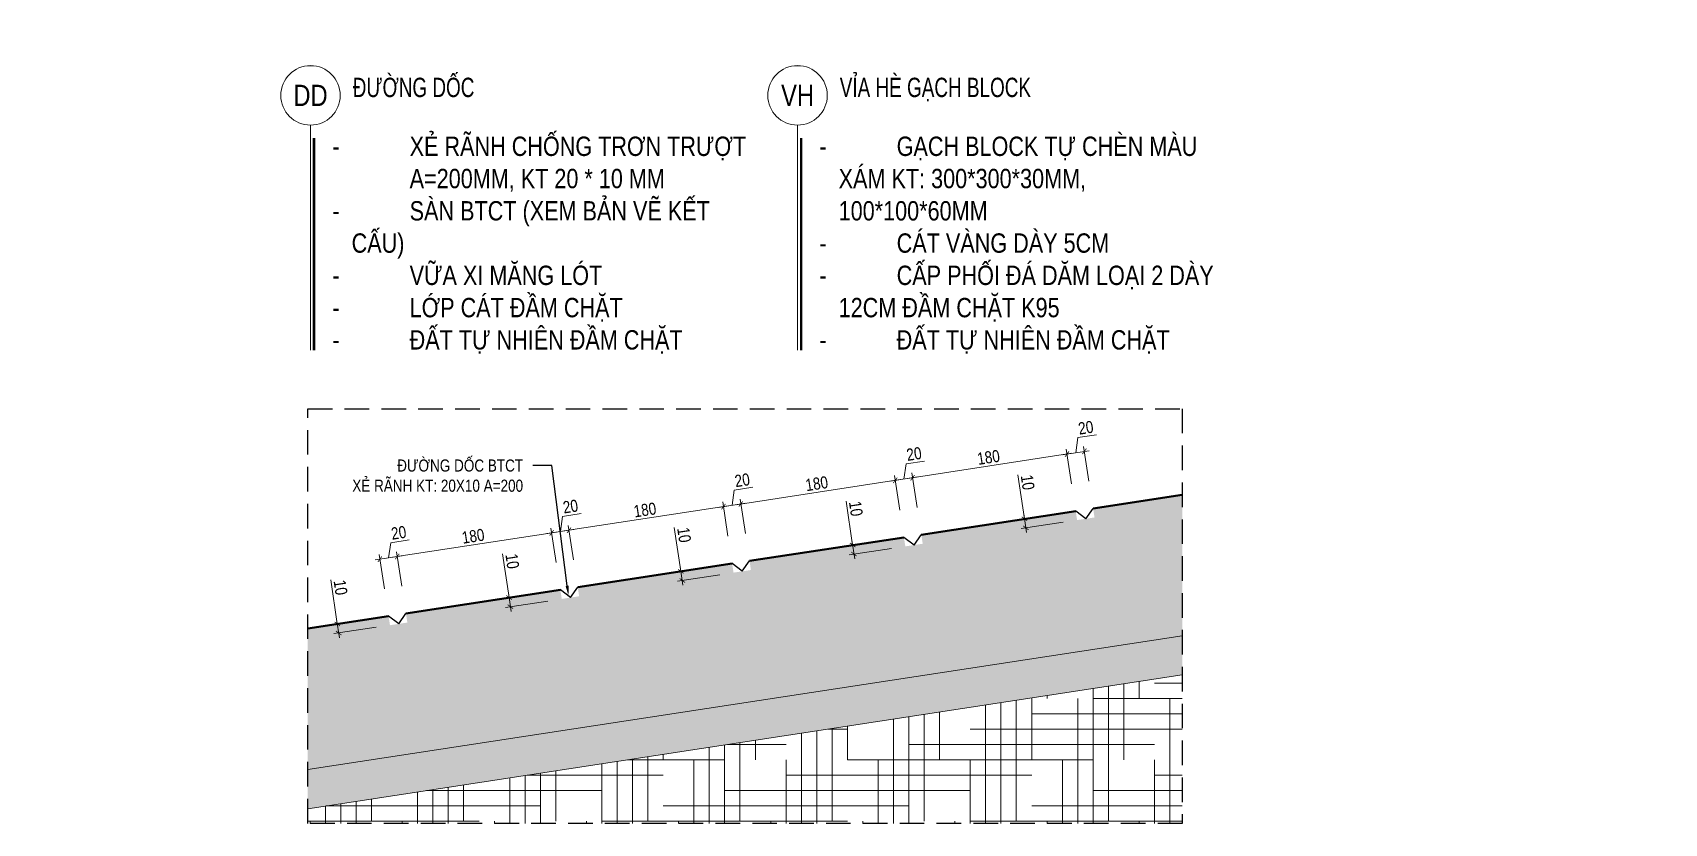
# Model space of a CAD drawing. Header units: millimetres. Extents: x -547695 to 905972, y -1055718 to 167349.
# Drawn here: x -537955 to -529518, y -1009977 to -1005892 of the extents above; entities that cross this region are included whole.
import ezdxf
from ezdxf import colors
from ezdxf.entities.mleader import LeaderData, LeaderLine
from ezdxf.enums import TextEntityAlignment as Align
from ezdxf.math import Vec2, Vec3

# ---------------------------------------------------------------- set-up
doc = ezdxf.new("R2010")
doc.units = ezdxf.units.MM
doc.linetypes.add('HIDDEN', pattern=[9.525, 6.35, -3.175])
doc.layers.get('DEFPOINTS').update_dxf_attribs({"color": 1, "lineweight": 25})
for name, color, linetype, lineweight in [('A-DIMS', 8, 'Continuous', 9), ('A-HIDD', 45, 'HIDDEN', 9), ('A-LITE', 9, 'Continuous', 9), ('A-PATT', 252, 'Continuous', 9), ('A-SYMBOLS', 10, 'Continuous', 13), ('A-TEXT', 255, 'Continuous', 25), ('CDC-KT-cot vach', 7, 'Continuous', 50), ('CDC-KT-vat lieu', 8, 'Continuous', 5), ('HATCH', 159, 'Continuous', 0)]:
    doc.layers.add(name, color=color, linetype=linetype, lineweight=lineweight)
doc.styles.add('VTK _ Arial_2.5 mm', font='arial.ttf', dxfattribs={"width": 0.8})
doc.styles.add('VTK_Arial', font='arial.ttf', dxfattribs={"width": 0.8})
doc.dimstyles.new('$ZCDB_AUDIT_GENERATED_BDC7FD', dxfattribs={"dimscale": 25, "dimtxt": 2.5, "dimasz": 1, "dimexe": 1, "dimexo": 0, "dimgap": 0.5, "dimtad": 1, "dimdec": 0, "dimzin": 12, "dimdsep": 46, "dimtxsty": 'VTK_Arial', "dimblk": 'ARCHTICK', "dimcen": 0, "dimdle": 1, "dimclrd": 256, "dimclre": 256, "dimclrt": 7, "dimadec": 1, "dimazin": 3, "dimtfac": 1, "dimtdec": 0, "dimtmove": 0, "dimatfit": 2, "dimfxl": 20, "dimtolj": 1, "dimtzin": 0, "dimlwd": -1, "dimlwe": -1, "dimarcsym": 0})

# ---------------------------------------------------------------- blocks, each defined once
blk = doc.blocks.new('_ARCHTICK')
at = {"color": 0, "linetype": 'ByBlock', "const_width": 0.15}
blk.add_lwpolyline([(-0.5, -0.5), (0.5, 0.5)], dxfattribs=at)
blk = doc.blocks.new('*D545')
at = {"layer": 'A-DIMS', "ltscale": 5, "transparency": 16777216}
for p, q in [((-532551, -1007983.9), (-532562, -1008062.2)), ((-532454.8, -1007969.2), (-532551, -1007983.9)), ((-532492.4, -1008051.5), (-532631.6, -1008072.8)), ((-532583.5, -1008222.3), (-532610.7, -1008044.3)), ((-532493.7, -1008208.5), (-532520.9, -1008030.6))]:
    blk.add_line(p, q, dxfattribs=at)
at = {"layer": 'DEFPOINTS', "color": 0, "transparency": 16777216}
for p in [(-532606.9, -1008069), (-532583.5, -1008222.3), (-532493.7, -1008208.5)]:
    blk.add_point(p, dxfattribs=at)
at = {"layer": 'A-DIMS', "transparency": 16777216}
for p, xscale, yscale, zscale, rotation in [((-532606.9, -1008069), 24.99999999999999, 24.99999999999999, 24.99999999999999, 188.691740661398), ((-532517.1, -1008055.3), 25, 25, 25, 8.691740661398239)]:
    blk.add_blockref('_ARCHTICK', p, dxfattribs=dict(at, xscale=xscale, yscale=yscale, zscale=zscale, rotation=rotation))
at = {"layer": 'A-DIMS', "color": 7, "transparency": 16777216, "insert": (-532509.6, -1007932.7), "char_height": 62.5, "attachment_point": 5, "rotation": 8.69174, "style": 'VTK_Arial'}
blk.add_mtext('\\A1;20', dxfattribs=at)
blk = doc.blocks.new('*D546')
at = {"layer": 'A-DIMS', "ltscale": 5, "transparency": 16777216}
for p, q in [((-532582.2, -1008065.2), (-533430, -1008194.9)), ((-532583.5, -1008222.3), (-532610.7, -1008044.3)), ((-533381.9, -1008344.3), (-533409.1, -1008166.4))]:
    blk.add_line(p, q, dxfattribs=at)
at = {"layer": 'DEFPOINTS', "color": 0, "transparency": 16777216}
for p in [(-533405.3, -1008191.1), (-532583.5, -1008222.3), (-533381.9, -1008344.3)]:
    blk.add_point(p, dxfattribs=at)
at = {"layer": 'A-DIMS', "transparency": 16777216}
for p, xscale, yscale, zscale, rotation in [((-532606.9, -1008069), 25, 25, 25, 8.691740658771709), ((-533405.3, -1008191.1), 24.99999999999999, 24.99999999999999, 24.99999999999999, 188.6917406587714)]:
    blk.add_blockref('_ARCHTICK', p, dxfattribs=dict(at, xscale=xscale, yscale=yscale, zscale=zscale, rotation=rotation))
at = {"layer": 'A-DIMS', "color": 7, "transparency": 16777216, "insert": (-533012.8, -1008086.2), "char_height": 62.5, "attachment_point": 5, "rotation": 8.69174, "style": 'VTK_Arial'}
blk.add_mtext('\\A1;180', dxfattribs=at)
blk = doc.blocks.new('*D547')
at = {"layer": 'A-DIMS', "ltscale": 5, "transparency": 16777216}
for p, q in [((-533439.2, -1008119.7), (-533450.2, -1008197.9)), ((-533343, -1008105), (-533439.2, -1008119.7)), ((-533381.9, -1008344.3), (-533409.1, -1008166.4)), ((-533380.6, -1008187.3), (-533519.8, -1008208.6)), ((-533471.7, -1008358.1), (-533498.9, -1008180.1))]:
    blk.add_line(p, q, dxfattribs=at)
at = {"layer": 'DEFPOINTS', "color": 0, "transparency": 16777216}
for p in [(-533495.1, -1008204.8), (-533381.9, -1008344.3), (-533471.7, -1008358.1)]:
    blk.add_point(p, dxfattribs=at)
at = {"layer": 'A-DIMS', "transparency": 16777216}
for p, xscale, yscale, zscale, rotation in [((-533405.3, -1008191.1), 25.00000000000001, 25.00000000000001, 25.00000000000001, 8.691740658769104), ((-533495.1, -1008204.8), 25, 25, 25, 188.6917406587689)]:
    blk.add_blockref('_ARCHTICK', p, dxfattribs=dict(at, xscale=xscale, yscale=yscale, zscale=zscale, rotation=rotation))
at = {"layer": 'A-DIMS', "color": 7, "transparency": 16777216, "insert": (-533397.8, -1008068.5), "char_height": 62.5, "attachment_point": 5, "rotation": 8.69174, "style": 'VTK_Arial'}
blk.add_mtext('\\A1;20', dxfattribs=at)
blk = doc.blocks.new('*D548')
at = {"layer": 'A-DIMS', "ltscale": 5, "transparency": 16777216}
for p, q in [((-533470.4, -1008201), (-534318.2, -1008330.6)), ((-533471.7, -1008358.1), (-533498.9, -1008180.1)), ((-534270.1, -1008480.1), (-534297.3, -1008302.1))]:
    blk.add_line(p, q, dxfattribs=at)
at = {"layer": 'DEFPOINTS', "color": 0, "transparency": 16777216}
for p in [(-534293.5, -1008326.9), (-533471.7, -1008358.1), (-534270.1, -1008480.1)]:
    blk.add_point(p, dxfattribs=at)
at = {"layer": 'A-DIMS', "transparency": 16777216}
for p, xscale, yscale, zscale, rotation in [((-533495.1, -1008204.8), 25, 25, 25, 8.691740658772368), ((-534293.5, -1008326.9), 24.99999999999999, 24.99999999999999, 24.99999999999999, 188.6917406587721)]:
    blk.add_blockref('_ARCHTICK', p, dxfattribs=dict(at, xscale=xscale, yscale=yscale, zscale=zscale, rotation=rotation))
at = {"layer": 'A-DIMS', "color": 7, "transparency": 16777216, "insert": (-533901, -1008221.9), "char_height": 62.5, "attachment_point": 5, "rotation": 8.69174, "style": 'VTK_Arial'}
blk.add_mtext('\\A1;180', dxfattribs=at)
blk = doc.blocks.new('*D549')
at = {"layer": 'A-DIMS', "ltscale": 5, "transparency": 16777216}
for p, q in [((-534327.4, -1008255.5), (-534338.4, -1008333.7)), ((-534231.2, -1008240.8), (-534327.4, -1008255.5)), ((-534268.8, -1008323.1), (-534408, -1008344.4)), ((-534359.9, -1008493.8), (-534387.1, -1008315.9)), ((-534270.1, -1008480.1), (-534297.3, -1008302.1))]:
    blk.add_line(p, q, dxfattribs=at)
at = {"layer": 'DEFPOINTS', "color": 0, "transparency": 16777216}
for p in [(-534383.3, -1008340.6), (-534359.9, -1008493.8), (-534270.1, -1008480.1)]:
    blk.add_point(p, dxfattribs=at)
at = {"layer": 'A-DIMS', "transparency": 16777216, "xscale": 25, "yscale": 25, "zscale": 25}
for p, rotation in [((-534383.3, -1008340.6), 188.6917406587749), ((-534293.5, -1008326.9), 8.691740658775226)]:
    blk.add_blockref('_ARCHTICK', p, dxfattribs=dict(at, rotation=rotation))
at = {"layer": 'A-DIMS', "color": 7, "transparency": 16777216, "insert": (-534286, -1008204.2), "char_height": 62.5, "attachment_point": 5, "rotation": 8.69174, "style": 'VTK_Arial'}
blk.add_mtext('\\A1;20', dxfattribs=at)
blk = doc.blocks.new('*D550')
at = {"layer": 'A-DIMS', "ltscale": 5, "transparency": 16777216}
for p, q in [((-534358.6, -1008336.8), (-535206.4, -1008466.4)), ((-534359.9, -1008493.8), (-534387.1, -1008315.9)), ((-535158.2, -1008615.9), (-535185.4, -1008437.9))]:
    blk.add_line(p, q, dxfattribs=at)
at = {"layer": 'DEFPOINTS', "color": 0, "transparency": 16777216}
for p in [(-535181.7, -1008462.6), (-534359.9, -1008493.8), (-535158.2, -1008615.9)]:
    blk.add_point(p, dxfattribs=at)
at = {"layer": 'A-DIMS', "transparency": 16777216}
for p, xscale, yscale, zscale, rotation in [((-534383.3, -1008340.6), 25, 25, 25, 8.691740658771613), ((-535181.7, -1008462.6), 24.99999999999999, 24.99999999999999, 24.99999999999999, 188.6917406587714)]:
    blk.add_blockref('_ARCHTICK', p, dxfattribs=dict(at, xscale=xscale, yscale=yscale, zscale=zscale, rotation=rotation))
at = {"layer": 'A-DIMS', "color": 7, "transparency": 16777216, "insert": (-534789.2, -1008357.7), "char_height": 62.5, "attachment_point": 5, "rotation": 8.69174, "style": 'VTK_Arial'}
blk.add_mtext('\\A1;180', dxfattribs=at)
blk = doc.blocks.new('*D551')
at = {"layer": 'A-DIMS', "ltscale": 5, "transparency": 16777216}
for p, q in [((-535215.6, -1008391.3), (-535226.6, -1008469.5)), ((-535119.4, -1008376.6), (-535215.6, -1008391.3)), ((-535157, -1008458.9), (-535296.2, -1008480.1)), ((-535248.1, -1008629.6), (-535275.3, -1008451.7)), ((-535158.2, -1008615.9), (-535185.4, -1008437.9))]:
    blk.add_line(p, q, dxfattribs=at)
at = {"layer": 'DEFPOINTS', "color": 0, "transparency": 16777216}
for p in [(-535271.5, -1008476.4), (-535248.1, -1008629.6), (-535158.2, -1008615.9)]:
    blk.add_point(p, dxfattribs=at)
at = {"layer": 'A-DIMS', "transparency": 16777216}
for p, xscale, yscale, zscale, rotation in [((-535271.5, -1008476.4), 25, 25, 25, 188.6917406587751), ((-535181.7, -1008462.6), 24.99999999999999, 24.99999999999999, 24.99999999999999, 8.691740658775418)]:
    blk.add_blockref('_ARCHTICK', p, dxfattribs=dict(at, xscale=xscale, yscale=yscale, zscale=zscale, rotation=rotation))
at = {"layer": 'A-DIMS', "color": 7, "transparency": 16777216, "insert": (-535174.2, -1008340), "char_height": 62.5, "attachment_point": 5, "rotation": 8.69174, "style": 'VTK_Arial'}
blk.add_mtext('\\A1;20', dxfattribs=at)
blk = doc.blocks.new('*D552')
at = {"layer": 'A-DIMS', "ltscale": 5, "transparency": 16777216}
for p, q in [((-535246.8, -1008472.6), (-536094.6, -1008602.2)), ((-535248.1, -1008629.6), (-535275.3, -1008451.7)), ((-536046.4, -1008751.7), (-536073.6, -1008573.7))]:
    blk.add_line(p, q, dxfattribs=at)
at = {"layer": 'DEFPOINTS', "color": 0, "transparency": 16777216}
for p in [(-536069.8, -1008598.4), (-535248.1, -1008629.6), (-536046.4, -1008751.7)]:
    blk.add_point(p, dxfattribs=at)
at = {"layer": 'A-DIMS', "transparency": 16777216}
for p, xscale, yscale, zscale, rotation in [((-535271.5, -1008476.4), 25, 25, 25, 8.691740658771723), ((-536069.8, -1008598.4), 24.99999999999999, 24.99999999999999, 24.99999999999999, 188.6917406587714)]:
    blk.add_blockref('_ARCHTICK', p, dxfattribs=dict(at, xscale=xscale, yscale=yscale, zscale=zscale, rotation=rotation))
at = {"layer": 'A-DIMS', "color": 7, "transparency": 16777216, "insert": (-535677.4, -1008493.5), "char_height": 62.5, "attachment_point": 5, "rotation": 8.69174, "style": 'VTK_Arial'}
blk.add_mtext('\\A1;180', dxfattribs=at)
blk = doc.blocks.new('*D553')
at = {"layer": 'A-DIMS', "ltscale": 5, "transparency": 16777216}
for p, q in [((-536007.6, -1008512.4), (-536103.8, -1008527.1)), ((-536045.1, -1008594.6), (-536184.4, -1008615.9)), ((-536136.2, -1008765.4), (-536163.4, -1008587.4)), ((-536103.8, -1008527.1), (-536114.8, -1008605.3)), ((-536046.4, -1008751.7), (-536073.6, -1008573.7))]:
    blk.add_line(p, q, dxfattribs=at)
at = {"layer": 'DEFPOINTS', "color": 0, "transparency": 16777216}
for p in [(-536159.7, -1008612.1), (-536136.2, -1008765.4), (-536046.4, -1008751.7)]:
    blk.add_point(p, dxfattribs=at)
at = {"layer": 'A-DIMS', "transparency": 16777216, "xscale": 25, "yscale": 25, "zscale": 25}
for p, rotation in [((-536159.7, -1008612.1), 188.6917406587738), ((-536069.8, -1008598.4), 8.691740658774133)]:
    blk.add_blockref('_ARCHTICK', p, dxfattribs=dict(at, rotation=rotation))
at = {"layer": 'A-DIMS', "color": 7, "transparency": 16777216, "insert": (-536062.4, -1008475.8), "char_height": 62.5, "attachment_point": 5, "rotation": 8.69174, "style": 'VTK_Arial'}
blk.add_mtext('\\A1;20', dxfattribs=at)
blk = doc.blocks.new('*D554')
at = {"layer": 'A-DIMS', "ltscale": 5, "transparency": 16777216}
for p, q in [((-532827, -1008403.3), (-532861, -1008176.6)), ((-532633.1, -1008374.2), (-532851.8, -1008407)), ((-532626, -1008421.1), (-532844.7, -1008453.9)), ((-532816.3, -1008474.9), (-532830.7, -1008378.6))]:
    blk.add_line(p, q, dxfattribs=at)
at = {"layer": 'DEFPOINTS', "color": 0, "transparency": 16777216}
for p in [(-532827, -1008403.3), (-532633.1, -1008374.2), (-532626, -1008421.1)]:
    blk.add_point(p, dxfattribs=at)
at = {"layer": 'A-DIMS', "transparency": 16777216}
for p, xscale, yscale, zscale, rotation in [((-532827, -1008403.3), 25, 25, 25, 98.53076560982304), ((-532820, -1008450.2), 25.00000000000001, 25.00000000000001, 25.00000000000001, 278.530765609823)]:
    blk.add_blockref('_ARCHTICK', p, dxfattribs=dict(at, xscale=xscale, yscale=yscale, zscale=zscale, rotation=rotation))
at = {"layer": 'A-DIMS', "color": 7, "transparency": 16777216, "insert": (-532810.3, -1008215.3), "char_height": 62.5, "attachment_point": 5, "rotation": 278.53077, "style": 'VTK_Arial'}
blk.add_mtext('\\A1;10', dxfattribs=at)
blk = doc.blocks.new('*D555')
at = {"layer": 'A-DIMS', "ltscale": 5, "transparency": 16777216}
for p, q in [((-533715.2, -1008539.1), (-533749.2, -1008312.3)), ((-533521.2, -1008510), (-533739.9, -1008542.8)), ((-533704.5, -1008610.7), (-533718.9, -1008514.4)), ((-533514.2, -1008556.9), (-533732.9, -1008589.7))]:
    blk.add_line(p, q, dxfattribs=at)
at = {"layer": 'DEFPOINTS', "color": 0, "transparency": 16777216}
for p in [(-533521.2, -1008510), (-533715.2, -1008539.1), (-533514.2, -1008556.9)]:
    blk.add_point(p, dxfattribs=at)
at = {"layer": 'A-DIMS', "transparency": 16777216}
for p, xscale, yscale, zscale, rotation in [((-533715.2, -1008539.1), 25, 25, 25, 98.53076560982304), ((-533708.2, -1008586), 25.00000000000001, 25.00000000000001, 25.00000000000001, 278.530765609823)]:
    blk.add_blockref('_ARCHTICK', p, dxfattribs=dict(at, xscale=xscale, yscale=yscale, zscale=zscale, rotation=rotation))
at = {"layer": 'A-DIMS', "color": 7, "transparency": 16777216, "insert": (-533698.5, -1008351.1), "char_height": 62.5, "attachment_point": 5, "rotation": 278.53077, "style": 'VTK_Arial'}
blk.add_mtext('\\A1;10', dxfattribs=at)
blk = doc.blocks.new('*D556')
at = {"layer": 'A-DIMS', "ltscale": 5, "transparency": 16777216}
for p, q in [((-534603.4, -1008674.9), (-534637.4, -1008448.1)), ((-534409.4, -1008645.8), (-534628.1, -1008678.6)), ((-534592.6, -1008746.5), (-534607.1, -1008650.1)), ((-534402.4, -1008692.7), (-534621.1, -1008725.5))]:
    blk.add_line(p, q, dxfattribs=at)
at = {"layer": 'DEFPOINTS', "color": 0, "transparency": 16777216}
for p in [(-534603.4, -1008674.9), (-534409.4, -1008645.8), (-534402.4, -1008692.7)]:
    blk.add_point(p, dxfattribs=at)
at = {"layer": 'A-DIMS', "transparency": 16777216, "xscale": 25, "yscale": 25, "zscale": 25}
for p, rotation in [((-534603.4, -1008674.9), 98.53076561005936), ((-534596.4, -1008721.8), 278.5307656100594)]:
    blk.add_blockref('_ARCHTICK', p, dxfattribs=dict(at, rotation=rotation))
at = {"layer": 'A-DIMS', "color": 7, "transparency": 16777216, "insert": (-534586.7, -1008486.9), "char_height": 62.5, "attachment_point": 5, "rotation": 278.53077, "style": 'VTK_Arial'}
blk.add_mtext('\\A1;10', dxfattribs=at)
blk = doc.blocks.new('*D557')
at = {"layer": 'A-DIMS', "ltscale": 5, "transparency": 16777216}
for p, q in [((-535491.6, -1008810.6), (-535525.6, -1008583.9)), ((-535297.6, -1008781.5), (-535516.3, -1008814.3)), ((-535290.6, -1008828.5), (-535509.3, -1008861.3)), ((-535480.8, -1008882.3), (-535495.3, -1008785.9))]:
    blk.add_line(p, q, dxfattribs=at)
at = {"layer": 'DEFPOINTS', "color": 0, "transparency": 16777216}
for p in [(-535491.6, -1008810.6), (-535297.6, -1008781.5), (-535290.6, -1008828.5)]:
    blk.add_point(p, dxfattribs=at)
at = {"layer": 'A-DIMS', "transparency": 16777216}
for p, xscale, yscale, zscale, rotation in [((-535491.6, -1008810.6), 25, 25, 25, 98.53076560982304), ((-535484.5, -1008857.6), 25.00000000000001, 25.00000000000001, 25.00000000000001, 278.530765609823)]:
    blk.add_blockref('_ARCHTICK', p, dxfattribs=dict(at, xscale=xscale, yscale=yscale, zscale=zscale, rotation=rotation))
at = {"layer": 'A-DIMS', "color": 7, "transparency": 16777216, "insert": (-535474.9, -1008622.7), "char_height": 62.5, "attachment_point": 5, "rotation": 278.53077, "style": 'VTK_Arial'}
blk.add_mtext('\\A1;10', dxfattribs=at)
blk = doc.blocks.new('*D558')
at = {"layer": 'A-DIMS', "ltscale": 5, "transparency": 16777216}
for p, q in [((-536379.8, -1008946.4), (-536413.8, -1008719.7)), ((-536185.8, -1008917.3), (-536404.5, -1008950.1)), ((-536369, -1009018.1), (-536383.5, -1008921.7)), ((-536178.7, -1008964.2), (-536397.4, -1008997))]:
    blk.add_line(p, q, dxfattribs=at)
at = {"layer": 'DEFPOINTS', "color": 0, "transparency": 16777216}
for p in [(-536185.8, -1008917.3), (-536379.8, -1008946.4), (-536178.7, -1008964.2)]:
    blk.add_point(p, dxfattribs=at)
at = {"layer": 'A-DIMS', "transparency": 16777216}
for p, xscale, yscale, zscale, rotation in [((-536379.8, -1008946.4), 24.99999999999999, 24.99999999999999, 24.99999999999999, 98.53076560978131), ((-536372.7, -1008993.3), 25, 25, 25, 278.5307656097813)]:
    blk.add_blockref('_ARCHTICK', p, dxfattribs=dict(at, xscale=xscale, yscale=yscale, zscale=zscale, rotation=rotation))
at = {"layer": 'A-DIMS', "color": 7, "transparency": 16777216, "insert": (-536363, -1008758.5), "char_height": 62.5, "attachment_point": 5, "rotation": 278.53077, "style": 'VTK_Arial'}
blk.add_mtext('\\A1;10', dxfattribs=at)
blk = doc.blocks.new('*U711')
at = {"const_width": 0.3}
blk.add_lwpolyline([(0.42, -30), (0.42, -5)], dxfattribs=at)
blk.add_wipeout([(3.5, 0), (3.47, -0.44), (3.39, -0.87), (3.25, -1.29), (3.07, -1.69), (2.83, -2.06), (2.55, -2.4), (2.23, -2.7), (1.88, -2.96), (1.49, -3.17), (1.08, -3.33), (0.66, -3.44), (0.22, -3.49), (-0.22, -3.49), (-0.66, -3.44), (-1.08, -3.33), (-1.49, -3.17), (-1.88, -2.96), (-2.23, -2.7), (-2.55, -2.4), (-2.83, -2.06), (-3.07, -1.69), (-3.25, -1.29), (-3.39, -0.87), (-3.47, -0.44), (-3.5, 0), (-3.47, 0.44), (-3.39, 0.87), (-3.25, 1.29), (-3.07, 1.69), (-2.83, 2.06), (-2.55, 2.4), (-2.23, 2.7), (-1.88, 2.96), (-1.49, 3.17), (-1.08, 3.33), (-0.66, 3.44), (-0.22, 3.49), (0.22, 3.49), (0.66, 3.44), (1.08, 3.33), (1.49, 3.17), (1.88, 2.96), (2.23, 2.7), (2.55, 2.4), (2.83, 2.06), (3.07, 1.69), (3.25, 1.29), (3.39, 0.87), (3.47, 0.44)])
blk.add_lwpolyline([(0, -3.5), (0, -30)])
blk.add_circle((0, 0), 3.5)
at = {"color": 7, "style": 'VTK _ Arial_2.5 mm', "width": 0.8, "flags": 8}
blk.add_attdef('SYMBOL', text='', height=2.5, dxfattribs=at).set_placement((0, 0), align=Align.MIDDLE_CENTER)

msp = doc.modelspace()

# ---------------------------------------------------------------- hatches: boundary and pattern name
at = {"layer": 'A-PATT', "transparency": 33554620}
h = msp.add_hatch(dxfattribs=at)
h.set_pattern_fill('AR-CONC', color=256)
h.set_pattern_definition([(50, (-536532.42, -1010104.13), (182.1847, -15.939), [19.05, -209.55]), (355, (-536532.42, -1010104.13), (-35.2434, 191.057), [15.24, -167.6406]), (100.4514, (-536517.24, -1010105.46), (146.941, 175.118), [16.19, -178.09]), (46.184, (-536532.42, -1010053.33), (271.079, -42.042), [28.575, -314.325]), (96.6356, (-536509.83, -1010056.83), (237.404, 247.426), [24.285, -267.136]), (351.184, (-536532.42, -1010053.33), (237.404, 247.426), [22.86, -251.46]), (21, (-536507.02, -1010066.03), (151.6144, -102.265), [19.05, -209.55]), (326, (-536507.02, -1010066.03), (61.802, 184.188), [15.24, -167.64]), (71.4514, (-536494.39, -1010074.55), (213.4164, 81.923), [16.19, -178.09]), (37.5, (-536532.42, -1010104.13), (3.0886, 84.555), [0, -165.608, 0, -170.18, 0, -168.275]), (7.5, (-536532.42, -1010104.13), (66.8197, 100.1806), [0, -97.028, 0, -161.798, 0, -64.135]), (327.5, (-536589.064, -1010104.13), (135.5906, -5.7287), [0, -63.5, 0, -198.12, 0, -262.89]), (317.5, (-536614.46, -1010104.13), (148.1292, 25.4265), [0, -82.55, 0, -131.572, 0, -186.69])])
h.paths.add_polyline_path([(-536532.4, -1009699.5), (-536532.4, -1009901.8), (-532011.2, -1009210.6), (-532011.2, -1009009)])
at = {"layer": 'CDC-KT-vat lieu'}
h = msp.add_hatch(dxfattribs=at)
h.set_pattern_fill('CHAU-01', color=256, scale=25, style=0)
h.set_pattern_definition([(50, (-1056834.59, -1338445.54), (179.315046, -15.688034), [18.75, -206.25]), (355, (-1056834.59, -1338445.54), (-34.687833, 188.048033), [15, -165]), (100.4514, (-1056819.64, -1338446.85), (144.627345, 172.359886), [15.93505, -175.28553]), (46.1842, (-1056834.59, -1338395.54), (266.81026, -41.37975), [28.125, -309.375]), (96.6356, (-1056812.35, -1338399), (233.66568, 243.52947), [23.90257, -262.92825]), (351.1842, (-1056834.59, -1338395.54), (233.66549, 243.52965), [22.5, -247.5]), (21, (-1056809.59, -1338408.04), (149.226763, -100.654723), [18.75, -206.25]), (326, (-1056809.59, -1338408.04), (60.828833, 181.28751), [15, -165]), (71.4514, (-1056797.15, -1338416.43), (210.055657, 80.632624), [15.93505, -175.28553]), (37.5, (-1056834.585, -1338445.544), (3.039964, 83.2234635), [0, -163, 0, -167.5, 0, -165.625]), (7.5, (-1056834.585, -1338445.54), (65.767384, 98.602928), [0, -95.5, 0, -159.25, 0, -63.125]), (327.5, (-1056890.335, -1338445.544), (133.455609, -5.638718), [0, -62.5, 0, -195, 0, -258.75]), (317.5, (-1056915.34, -1338445.54), (145.796542, 25.026246), [0, -81.25, 0, -129.5, 0, -183.75]), (45, (-1056834.59, -1338445.54), (-75.130096, 75.130096), []), (45, (-1056834.59, -1338414.92), (-75.130096, 75.130096), [])])
h.paths.add_polyline_path([(-536024.7, -1008892.9), (-535226.5, -1008770.9), (-535219.3, -1008817.5), (-535129.5, -1008804), (-535136.5, -1008757.1), (-534338.3, -1008635.1), (-534331.1, -1008681.7), (-534241.3, -1008668.3), (-534248.3, -1008621.3), (-533450.1, -1008499.3), (-533443, -1008546), (-533353.1, -1008532.5), (-533360.2, -1008485.6), (-532561.9, -1008363.5), (-532554.8, -1008410.2), (-532464.9, -1008396.7), (-532472, -1008349.8), (-532011.2, -1008279.3), (-532011.2, -1009008.3), (-536532.4, -1009699.5), (-536532.4, -1008970.5), (-536114.6, -1008906.6), (-536107.5, -1008953.3), (-536017.7, -1008939.8)])
at = {"layer": 'HATCH', "transparency": 33554620}
h = msp.add_hatch(dxfattribs=at)
h.set_pattern_fill('HOUND', color=256, scale=50)
h.set_pattern_definition([(0, (-608672.32, -1002664.344), (317.5, 79.375), [1270, -635]), (90, (-608672.32, -1002664.344), (-79.375, -317.5), [1270, -635])])
h.paths.add_polyline_path([(-536532.4, -1009977.1), (-536532.4, -1009901.8), (-532011.2, -1009210.6), (-532011.2, -1009977.1)])

# ---------------------------------------------------------------- linework, layer by layer
at = {"color": 1}
for p, q in [((-532509.8, -1008403.4), (-532561.9, -1008363.5)), ((-532509.8, -1008403.4), (-532472, -1008349.8)), ((-533398, -1008539.1), (-533450.1, -1008499.3)), ((-533398, -1008539.1), (-533360.2, -1008485.6)), ((-534286.2, -1008674.9), (-534338.3, -1008635.1)), ((-534286.2, -1008674.9), (-534248.3, -1008621.3)), ((-535174.3, -1008810.7), (-535136.5, -1008757.1)), ((-535174.3, -1008810.7), (-535226.5, -1008770.9)), ((-536062.5, -1008946.5), (-536114.6, -1008906.6)), ((-536062.5, -1008946.5), (-536024.7, -1008892.9))]:
    msp.add_line(p, q, dxfattribs=at)
at = {"layer": 'A-HIDD', "lineweight": -2, "ltscale": 20}
msp.add_lwpolyline([(-532011.2, -1009977.1), (-536532.4, -1009977.1), (-536532.4, -1007834.9), (-532011.2, -1007834.9)], close=True, dxfattribs=at)
at = {"layer": 'A-LITE'}
msp.add_line((-532011.2, -1009210.6), (-536532.4, -1009901.8), dxfattribs=at)
at = {"layer": 'CDC-KT-cot vach', "color": 1}
for p, q in [((-532011.2, -1008279.3), (-532472, -1008349.8)), ((-532561.9, -1008363.5), (-533360.2, -1008485.6)), ((-533450.1, -1008499.3), (-534248.3, -1008621.3)), ((-534338.3, -1008635.1), (-535136.5, -1008757.1)), ((-535226.5, -1008770.9), (-536024.7, -1008892.9)), ((-536114.6, -1008906.6), (-536532.4, -1008970.5))]:
    msp.add_line(p, q, dxfattribs=at)
at = {"layer": 'CDC-KT-vat lieu'}
msp.add_line((-532011.2, -1009008.3), (-536532.4, -1009699.5), dxfattribs=at)

# ---------------------------------------------------------------- dimensions: what is measured, and where the dimension line sits
at = {"layer": 'A-DIMS', "ltscale": 5}
dim = msp.add_aligned_dim(p1=(-532493.7, -1008208.5), p2=(-532583.5, -1008222.3), distance=-155, text='20', dimstyle='$ZCDB_AUDIT_GENERATED_BDC7FD', override={"dimpost": '\\X', "dimblk": 'ARCHTICK', "dimtmove": 1}, dxfattribs=at)
dim.commit()
dim.dimension.update_dxf_attribs({"geometry": '*D545', "text_midpoint": (-532545.4, -1007938.2)})
for base, p1, p2, text, picture, middle in [((-533495.1, -1008204.8), (-533381.9, -1008344.3), (-533471.7, -1008358.1), '20', '*D547', (-533433.6, -1008073.9)), ((-533405.3, -1008191.1), (-532583.5, -1008222.3), (-533381.9, -1008344.3), '180', '*D546', (-533012.8, -1008086.2)), ((-534383.3, -1008340.6), (-534270.1, -1008480.1), (-534359.9, -1008493.8), '20', '*D549', (-534321.7, -1008209.7)), ((-534293.5, -1008326.9), (-533471.7, -1008358.1), (-534270.1, -1008480.1), '180', '*D548', (-533901, -1008221.9)), ((-535271.5, -1008476.4), (-535158.2, -1008615.9), (-535248.1, -1008629.6), '20', '*D551', (-535209.9, -1008345.5)), ((-535181.7, -1008462.6), (-534359.9, -1008493.8), (-535158.2, -1008615.9), '180', '*D550', (-534789.2, -1008357.7)), ((-536159.7, -1008612.1), (-536046.4, -1008751.7), (-536136.2, -1008765.4), '20', '*D553', (-536098.1, -1008481.3)), ((-536069.8, -1008598.4), (-535248.1, -1008629.6), (-536046.4, -1008751.7), '180', '*D552', (-535677.4, -1008493.5))]:
    dim = msp.add_linear_dim(base=base, p1=p1, p2=p2, angle=8.69174, text=text, dimstyle='$ZCDB_AUDIT_GENERATED_BDC7FD', override={"dimpost": '\\X', "dimblk": 'ARCHTICK', "dimtmove": 1}, dxfattribs=at)
    dim.commit()
    dim.dimension.update_dxf_attribs({"geometry": picture, "text_midpoint": middle})
for base, p1, p2, picture, middle in [((-532827, -1008403.3), (-532626, -1008421.1), (-532633.1, -1008374.2), '*D554', (-532854.2, -1008221.9)), ((-533715.2, -1008539.1), (-533514.2, -1008556.9), (-533521.2, -1008510), '*D555', (-533742.4, -1008357.7)), ((-534603.4, -1008674.9), (-534402.4, -1008692.7), (-534409.4, -1008645.8), '*D556', (-534630.6, -1008493.5)), ((-535491.6, -1008810.6), (-535290.6, -1008828.5), (-535297.6, -1008781.5), '*D557', (-535518.8, -1008629.3)), ((-536379.8, -1008946.4), (-536178.7, -1008964.2), (-536185.8, -1008917.3), '*D558', (-536407, -1008765))]:
    dim = msp.add_linear_dim(base=base, p1=p1, p2=p2, angle=98.53077, text='10', dimstyle='$ZCDB_AUDIT_GENERATED_BDC7FD', override={"dimpost": '\\X', "dimblk": 'ARCHTICK', "dimtmove": 1}, dxfattribs=at)
    dim.commit()
    dim.dimension.update_dxf_attribs({"geometry": picture, "text_midpoint": middle, "dimtype": 161})

# ---------------------------------------------------------------- leaders
at = {"layer": 'A-SYMBOLS'}
ml = msp.add_multileader_mtext('Standard', dxfattribs=at)
ml.set_content('XÂY TƯỜNG HÔNG TAM CẤP. TRÁT VỮA XM HOÀN THIỆN THEO BẬC CẤP', color=7, style='VTK_Arial')
ml.set_leader_properties()
ml.build(insert=Vec2(0, 0))
ml.multileader.update_dxf_attribs({"text_top_attachment_type": 0, "text_bottom_attachment_type": 0, "arrow_head_size": 50, "scale": 25})
ctx = ml.context
ctx.base_point, ctx.scale, ctx.char_height, ctx.arrow_head_size, ctx.landing_gap_size, ctx.plane_origin = Vec3(-526128.7, -1005948.7), 25, 62.5, 50, 50, Vec3(-523992.4, -1007610.6)
ctx.text_align_type = 2
notes = []
notes.append((ctx, [(0, (1, 1, 0), (-525056.3, -1005948.7), (-1, 0), 99.2, [(0, [(-525056.3, -1007425.9)], 256, [])])]))
ctx.mtext.insert, ctx.mtext.width, ctx.mtext.alignment, ctx.mtext.flow_direction = Vec3(-525205.4, -1005910.5), 899.563, 3, 5
ml = msp.add_multileader_mtext('Standard', dxfattribs=at)
ml.set_content('ĐƯỜNG DỐC BTCT\\PXẺ RÃNH KT: 20X10 A=200', color=7, style='VTK_Arial')
ml.set_leader_properties()
ml.build(insert=Vec2(0, 0))
ml.multileader.update_dxf_attribs({"text_top_attachment_type": 0, "text_bottom_attachment_type": 0, "arrow_head_size": 50, "scale": 25})
ctx = ml.context
ctx.base_point, ctx.scale, ctx.char_height, ctx.arrow_head_size, ctx.landing_gap_size, ctx.plane_origin = Vec3(-536348.8, -1008128.8), 25, 62.5, 50, 50, Vec3(-533835.9, -1008834.4)
ctx.text_align_type = 2
notes.append((ctx, [(0, (1, 1, 0), (-535270, -1008128.8), (-1, 0), 99.2, [(0, [(-535184.8, -1008799.8)], 256, [])])]))
ctx.mtext.insert, ctx.mtext.alignment, ctx.mtext.flow_direction = Vec3(-535419.1, -1008097), 3, 5
for ctx, leaders in notes:
    for number, flags, end, landing, length, lines in leaders:
        leader = LeaderData()
        leader.index, (leader.has_last_leader_line, leader.has_dogleg_vector, leader.attachment_direction) = number, flags
        leader.last_leader_point, leader.dogleg_vector, leader.dogleg_length = Vec3(end), Vec3(landing), length
        for number, points, colour, breaks in lines:
            line = LeaderLine()
            line.index, line.vertices, line.color, line.breaks = number, Vec3.list(points), colors.encode_raw_color(colour), breaks
            leader.lines.append(line)
        ctx.leaders.append(leader)

# ---------------------------------------------------------------- next in the draw order: block references
at = {"layer": 'A-SYMBOLS', "xscale": 43.90186587229306, "yscale": 43.90186587229306, "zscale": 43.90186587229306}
msp.add_blockref('*U711', (-536518.3, -1006215.7), dxfattribs=at).add_auto_attribs({'SYMBOL': 'DD'})

# ---------------------------------------------------------------- next in the draw order: texts
at = {"layer": 'A-TEXT', "color": 1, "insert": (-536300, -1006124.5), "char_height": 100, "width": 7459.273, "attachment_point": 1, "rotation": 0.00084, "style": 'VTK _ Arial_2.5 mm', "bg_fill": 2}
msp.add_mtext('{\\W0.7;ĐƯỜNG DỐC}', dxfattribs=at)
at = {"layer": 'A-TEXT', "insert": (-536405.8, -1006428.7), "char_height": 100, "width": 2046.944, "attachment_point": 1, "rotation": 0.00084, "style": 'VTK _ Arial_2.5 mm'}
msp.add_mtext('\\pxi-1,l1,sm1,ql,t4;-^IXẺ RÃNH CHỐNG TRƠN TRƯỢT\\P^IA=200MM, KT 20 * 10 MM\\P-^ISÀN BTCT (XEM BẢN VẼ KẾT CẤU)\\P-^IVỮA XI MĂNG LÓT\\P-^ILỚP CÁT ĐẦM CHẶT\\P-^IĐẤT TỰ NHIÊN ĐẦM CHẶT', dxfattribs=at)

# ---------------------------------------------------------------- next in the draw order: texts
at = {"layer": 'A-TEXT', "color": 1, "insert": (-533781.8, -1006124.5), "char_height": 100, "width": 7459.273, "attachment_point": 1, "rotation": 0.00084, "style": 'VTK _ Arial_2.5 mm'}
msp.add_mtext('{\\W0.7;VỈA HÈ GẠCH BLOCK}', dxfattribs=at)

# ---------------------------------------------------------------- next in the draw order: leaders
at = {"layer": 'A-SYMBOLS'}
ml = msp.add_multileader_mtext('Standard', dxfattribs=at)
ml.set_content('TAM CẤP ỐP LÁT GẠCH CHỐNG TRƠN', color=7, style='VTK_Arial')
ml.set_leader_properties()
ml.build(insert=Vec2(0, 0))
ml.multileader.update_dxf_attribs({"text_top_attachment_type": 0, "text_bottom_attachment_type": 0, "arrow_head_size": 50, "scale": 25})
ctx = ml.context
ctx.base_point, ctx.scale, ctx.char_height, ctx.arrow_head_size, ctx.landing_gap_size, ctx.plane_origin = Vec3(-527137.4, -1005948.7), 25, 62.5, 50, 50, Vec3(-525094.5, -1007610.6)
ctx.text_align_type = 2
notes = []
notes.append((ctx, [(0, (1, 1, 0), (-526158.4, -1005948.7), (-1, 0), 184.3, [(0, [(-526158.4, -1007752.9)], 256, [])])]))
ctx.mtext.insert, ctx.mtext.width, ctx.mtext.alignment, ctx.mtext.flow_direction = Vec3(-526392.7, -1005910.5), 745.699, 3, 5
ml = msp.add_multileader_mtext('Standard', dxfattribs=at)
ml.set_content('GẠCH BLOCK LÁT NỀN VỈA HÈ\\PLÀM MỚI  ', color=7, style='VTK_Arial')
ml.set_leader_properties()
ml.build(insert=Vec2(0, 0))
ml.multileader.update_dxf_attribs({"text_top_attachment_type": 0, "text_bottom_attachment_type": 0, "arrow_head_size": 50, "scale": 25})
ctx = ml.context
ctx.base_point, ctx.scale, ctx.char_height, ctx.arrow_head_size, ctx.landing_gap_size, ctx.plane_origin = Vec3(-528334.9, -1005948.7), 25, 62.5, 50, 50, Vec3(-526452.1, -1007610.6)
ctx.text_align_type = 2
notes.append((ctx, [(0, (1, 1, 0), (-527516, -1005948.7), (-1, 0), 184.3, [(0, [(-527516, -1007425.9)], 256, [])])]))
ctx.mtext.insert, ctx.mtext.width, ctx.mtext.alignment, ctx.mtext.flow_direction = Vec3(-527750.3, -1005916.9), 557.111, 3, 5
for ctx, leaders in notes:
    for number, flags, end, landing, length, lines in leaders:
        leader = LeaderData()
        leader.index, (leader.has_last_leader_line, leader.has_dogleg_vector, leader.attachment_direction) = number, flags
        leader.last_leader_point, leader.dogleg_vector, leader.dogleg_length = Vec3(end), Vec3(landing), length
        for number, points, colour, breaks in lines:
            line = LeaderLine()
            line.index, line.vertices, line.color, line.breaks = number, Vec3.list(points), colors.encode_raw_color(colour), breaks
            leader.lines.append(line)
        ctx.leaders.append(leader)

# ---------------------------------------------------------------- next in the draw order: block references
at = {"layer": 'A-SYMBOLS', "xscale": 43.90186587229306, "yscale": 43.90186587229306, "zscale": 43.90186587229306}
msp.add_blockref('*U711', (-534000.1, -1006215.7), dxfattribs=at).add_auto_attribs({'SYMBOL': 'VH'})

# ---------------------------------------------------------------- next in the draw order: texts
at = {"layer": 'A-TEXT', "insert": (-533887.7, -1006428.7), "char_height": 100, "width": 2046.944, "attachment_point": 1, "rotation": 0.00084, "style": 'VTK _ Arial_2.5 mm'}
msp.add_mtext('\\pxi-1,l1,sm1,ql,t4;-^IGẠCH BLOCK TỰ CHÈN MÀU XÁM KT: 300*300*30MM, 100*100*60MM\\P-^ICÁT VÀNG DÀY 5CM\\P-^ICẤP PHỐI ĐÁ DĂM LOẠI 2 DÀY 12CM ĐẦM CHẶT K95\\P-^IĐẤT TỰ NHIÊN ĐẦM CHẶT', dxfattribs=at)

doc.saveas('drawing.dxf')
